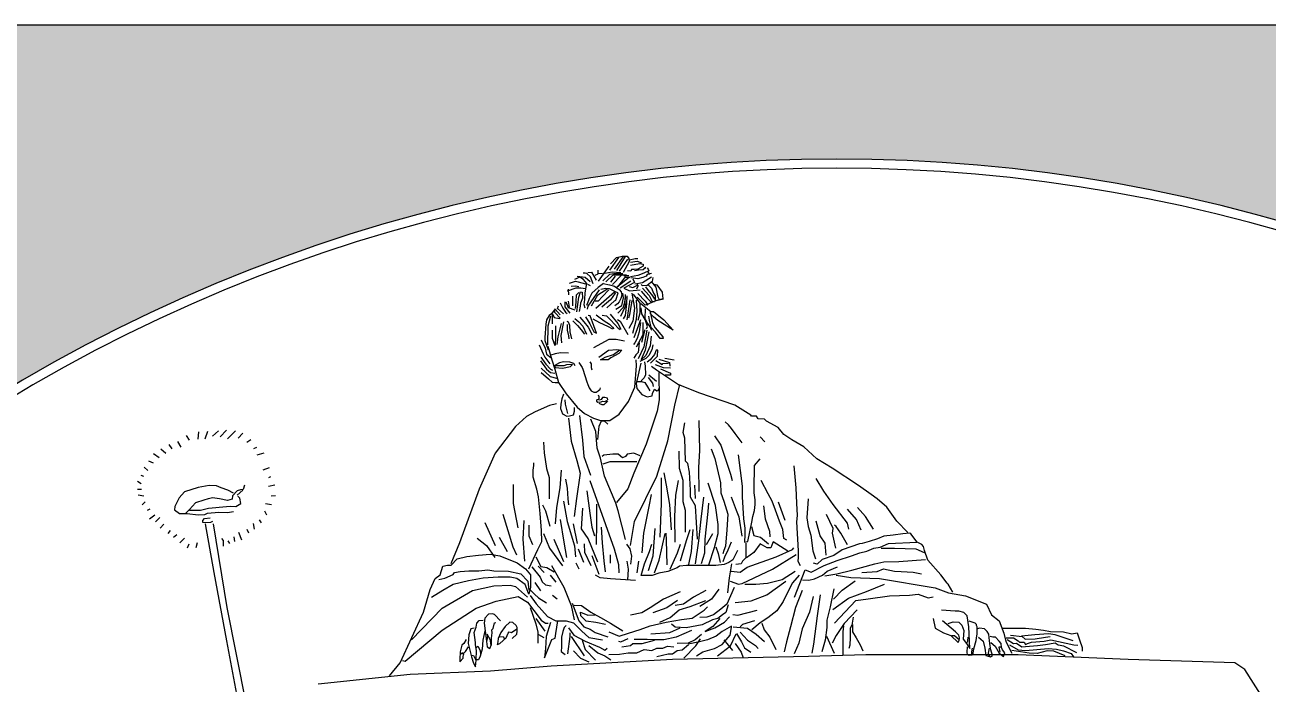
# Model space of a CAD drawing. Extents: x 421 to 2281, y 2772 to 3512.
# Drawn here: x 915 to 1587, y 3138 to 3494 of the extents above; entities that cross this region are included whole.
import ezdxf

# ---------------------------------------------------------------- set-up
doc = ezdxf.new("R2010")
doc.units = 0
doc.header["$LTSCALE"] = 10
doc.header["$MEASUREMENT"] = 0
for name, color, linetype in [('3', 3, 'CONTINUOUS'), ('4', 4, 'CONTINUOUS'), ('7', 7, 'CONTINUOUS'), ('BH', 3, 'CONTINUOUS')]:
    doc.layers.add(name, color=color, linetype=linetype)

msp = doc.modelspace()

# ---------------------------------------------------------------- hatches: boundary and pattern name
at = {"layer": 'BH'}
h = msp.add_hatch(dxfattribs=at)
h.set_pattern_fill('ESCHER', color=256, scale=50, style=0)
h.set_pattern_definition([(60, (-210, -315), (-60, -1e-08), [55, -5]), (180, (-210, -315), (30, -51.9615), [55, -5]), (300, (-210, -315), (60, -1e-08), [55, -5]), (60, (-205, -315), (-60, -1e-08), [10, -50]), (300, (-205, -315), (60, -1e-08), [10, -50]), (60, (-212.5, -310.67), (-60, -1e-08), [10, -50]), (180, (-212.5, -310.67), (30, -51.9615), [10, -50]), (300, (-212.5, -319.33), (60, -1e-08), [10, -50]), (180, (-212.5, -319.33), (30, -51.9615), [10, -50]), (60, (-230, -315), (-60, -1e-08), [10, -50]), (300, (-230, -315), (60, -1e-08), [10, -50]), (60, (-200, -332.32), (-60, -1e-08), [10, -50]), (180, (-200, -332.32), (30, -51.9615), [10, -50]), (300, (-200, -297.68), (60, -1e-08), [10, -50]), (180, (-200, -297.68), (30, -51.9615), [10, -50]), (0, (-200, -306.34), (-30, 51.9615), [35, -25]), (0, (-200, -323.66), (-30, 51.9615), [35, -25]), (120, (-207.5, -302.01), (-60, 1e-08), [35, -25]), (120, (-222.5, -310.67), (-60, 1e-08), [35, -25]), (240, (-222.5, -319.33), (30, -51.9615), [35, -25]), (240, (-207.5, -327.99), (30, -51.9615), [35, -25])])
edge = h.paths.add_edge_path(flags=16)
edge.add_arc((1353.99, 2552), 409.87, 48.69816, 131.30184, ccw=False)
edge.add_line((1624.51, 2859.91), (1923.9, 3209.17))
edge.add_arc((1353.99, 2552), 869.87, 49.06779, 130.93221)
edge.add_line((784.09, 3209.17), (1083.47, 2859.91))
h.paths.add_polyline_path([(2250.79, 3494.38), (2250.79, 2794.38), (450.79, 2794.38), (450.79, 3494.38)])

# ---------------------------------------------------------------- linework, layer by layer
at = {"layer": '3'}
for points in [[(1225.16, 3355.82), (1230.88, 3363.95)], [(1231.23, 3361.7), (1236.08, 3368.63)], [(1231.75, 3365.17), (1234.87, 3368.63), (1237.98, 3369.32), (1240.76, 3369.32), (1241.62, 3368.11), (1241.79, 3366.55), (1240.76, 3364.47), (1238.5, 3360.49)], [(1233.83, 3362.4), (1238.68, 3369.15)], [(1235.04, 3361.53), (1239.72, 3369.15)], [(1236.6, 3361.19), (1241.1, 3367.76)], [(1242.49, 3364.47), (1247.34, 3365.34), (1249.42, 3364.99), (1249.42, 3363.95), (1246.47, 3362.4), (1244.39, 3362.22), (1243.01, 3362.05), (1242.66, 3361.19), (1240.93, 3361.36)], [(1241.97, 3367.42), (1245.09, 3368.11), (1246.47, 3368.11)], [(1242.49, 3366.03), (1246.13, 3366.72), (1248.38, 3365.68)], [(1251.5, 3363.09), (1252.02, 3362.4), (1252.36, 3361.36), (1249.76, 3360.15), (1246.47, 3358.94), (1242.49, 3358.24)], [(1250.11, 3363.26), (1250.8, 3363.26), (1249.42, 3361.88), (1246.82, 3361.7), (1244.57, 3361.36)], [(1218.04, 3341.2), (1217.34, 3343.1), (1217.86, 3345.87), (1218.04, 3349.51), (1218.9, 3354.52), (1217, 3356.77), (1215.09, 3357.99), (1212.15, 3356.77)], [(1220.63, 3355.39), (1218.04, 3357.81), (1213.7, 3358.33)], [(1222.37, 3354.35), (1220.81, 3358.16), (1218.9, 3360.06), (1218.04, 3360.23), (1216.82, 3360.23)], [(1219.42, 3360.58), (1221.33, 3360.75), (1223.93, 3356.43)], [(1223.41, 3359.02), (1224.97, 3359.72), (1224.97, 3361.79)], [(1225.14, 3360.23), (1227.39, 3360.06)], [(1231.23, 3359.63), (1227.59, 3355.99)], [(1228.63, 3360.15), (1232.61, 3360.84), (1237.29, 3360.49)], [(1233.13, 3359.28), (1229.15, 3355.48)], [(1231.05, 3359.63), (1233.48, 3359.97), (1237.29, 3359.97), (1238.33, 3359.97)], [(1234.17, 3358.59), (1231.75, 3355.3)], [(1237.46, 3358.94), (1232.79, 3354.09)], [(1232.96, 3359.28), (1237.64, 3359.28), (1240.24, 3359.28)], [(1241.79, 3357.9), (1234.69, 3352.19)], [(1239.72, 3358.42), (1235.56, 3352.88)], [(1238.85, 3358.94), (1241.62, 3358.94)], [(1243.7, 3357.03), (1244.57, 3355.13), (1238.85, 3352.01), (1241.97, 3350.63), (1247.68, 3351.15)], [(1239.89, 3358.07), (1242.14, 3358.07)], [(1253.92, 3359.97), (1251.5, 3359.46), (1250.98, 3358.59), (1249.24, 3357.9), (1246.47, 3357.03), (1242.66, 3357.55)], [(1253.92, 3358.07), (1248.9, 3354.96), (1244.91, 3354.26)], [(1254.61, 3357.9), (1254.27, 3355.65), (1251.5, 3353.4), (1248.72, 3353.23), (1248.38, 3354.09)], [(1251.84, 3360.84), (1252.71, 3359.46)], [(1208.33, 3350.54), (1213.01, 3352.27), (1215.61, 3352.27), (1218.21, 3351.93)], [(1208.68, 3351.58), (1208.85, 3348.47)], [(1209.55, 3354.7), (1212.67, 3355.74), (1214.22, 3355.39), (1218.21, 3354.35)], [(1210.41, 3353.14), (1212.67, 3353.31), (1214.57, 3352.97)], [(1214.57, 3349.68), (1213.01, 3348.29), (1212.84, 3345.01), (1212.67, 3342.24), (1212.49, 3341.03)], [(1213.53, 3339.3), (1214.57, 3347.26), (1215.44, 3350.03), (1216.3, 3349.85), (1216.48, 3346.56), (1215.44, 3343.97), (1215.26, 3342.24), (1214.74, 3339.47)], [(1227.91, 3354.52), (1224.97, 3352.45), (1221.5, 3349.33), (1220.11, 3346.39), (1219.77, 3345.35), (1218.73, 3342.76)], [(1219.25, 3354.18), (1220.63, 3353.49)], [(1219.25, 3340.68), (1219.59, 3342.24), (1225.66, 3351.06)], [(1221.33, 3342.41), (1224.79, 3348.47), (1230.16, 3351.93)], [(1230.68, 3351.06), (1227.39, 3347.6), (1224.97, 3345.01), (1223.41, 3345.01)], [(1223.75, 3341.2), (1232.41, 3348.81), (1233.8, 3350.03), (1234.15, 3349.33), (1231.72, 3345.7), (1228.43, 3343.1), (1227.04, 3341.72)], [(1226.52, 3351.58), (1229.12, 3352.1), (1230.86, 3351.93), (1233.8, 3350.37)], [(1227.74, 3354.52), (1231.2, 3353.83), (1233.8, 3353.14), (1236.4, 3351.41), (1237.44, 3350.03), (1237.78, 3348.29), (1237.26, 3346.39), (1236.4, 3344.66), (1235.36, 3343.62), (1233.97, 3342.41)], [(1229.64, 3341.37), (1233.8, 3345.18), (1234.49, 3345.53), (1235.88, 3349.51), (1233.8, 3350.2)], [(1234.49, 3340.68), (1237.78, 3342.76), (1238.65, 3346.74), (1238.3, 3349.33)], [(1242.66, 3355.82), (1236.94, 3352.01)], [(1243.15, 3349.33), (1244.71, 3341.2), (1243.67, 3334.28), (1241.6, 3330.3)], [(1241.79, 3352.88), (1243.7, 3352.36), (1246.3, 3353.74), (1246.47, 3354.61)], [(1246.65, 3353.57), (1245.78, 3351.5)], [(1248.2, 3350.46), (1251.5, 3346.65), (1253.57, 3344.4)], [(1248.9, 3352.01), (1252.54, 3348.03), (1254.27, 3344.92), (1255.48, 3344.75)], [(1250.63, 3352.71), (1252.02, 3350.8), (1254.44, 3347.86), (1255.48, 3346.13)], [(1252.02, 3353.92), (1253.75, 3352.01), (1254.96, 3349.42), (1255.83, 3347.86), (1255.83, 3345.44), (1257.39, 3345.78)], [(1255.31, 3354.26), (1256.69, 3353.92), (1259.64, 3349.94), (1259.98, 3346.3), (1258.25, 3345.78), (1257.39, 3347.17), (1256.69, 3350.8), (1256.35, 3352.53), (1253.75, 3355.65)], [(1206.26, 3338.09), (1202.96, 3341.03), (1203.48, 3342.58)], [(1204.52, 3344.14), (1205.91, 3341.2), (1207.3, 3339.12), (1208.16, 3338.43)], [(1209.89, 3338.6), (1207.12, 3341.89), (1207.12, 3344.66)], [(1207.47, 3344.66), (1208.68, 3341.55), (1212.32, 3340.33)], [(1208.68, 3345.01), (1209.37, 3341.72)], [(1211.11, 3347.78), (1211.11, 3342.41)], [(1239.69, 3346.91), (1238.48, 3341.55), (1235.71, 3338.6)], [(1237.26, 3336.87), (1239.69, 3342.24), (1239.52, 3345.01), (1239.86, 3348.29), (1239.86, 3348.64)], [(1238.65, 3335.49), (1239.86, 3337.22), (1240.56, 3343.8), (1240.73, 3347.95)], [(1242.12, 3345.7), (1240.56, 3334.97)], [(1243.15, 3345.35), (1241.94, 3337.57), (1241.42, 3335.84)], [(1245.58, 3345.53), (1245.93, 3339.64), (1245.58, 3335.14), (1243.5, 3327.53)], [(1243.85, 3348.81), (1247.49, 3343.97), (1247.49, 3338.6), (1246.45, 3334.62)], [(1246.47, 3349.25), (1250.46, 3345.09), (1251.84, 3342.84), (1250.28, 3343.02), (1246.13, 3347.17)], [(1248.01, 3343.8), (1253.55, 3339.47), (1254.94, 3339.47), (1260.48, 3334.97), (1265.5, 3329.43), (1257.19, 3334.62), (1254.94, 3336.53), (1253.38, 3338.09), (1253.38, 3339.47)], [(1250.8, 3343.02), (1256.35, 3345.44), (1260.33, 3346.3)], [(1201.75, 3340.85), (1199.67, 3338.26), (1198.46, 3337.22), (1197.07, 3334.97), (1196.73, 3332.55), (1196.21, 3325.45), (1196.21, 3323.72), (1197.94, 3318.7)], [(1197.77, 3321.47), (1197.94, 3331.68), (1199.33, 3337.05)], [(1200.37, 3332.72), (1200.37, 3338.26), (1201.23, 3336.18), (1204, 3335.66), (1204.52, 3335.84), (1201.58, 3338.95), (1201.58, 3339.99), (1201.75, 3340.68), (1204.52, 3337.57)], [(1215.09, 3336.35), (1217.17, 3333.76), (1219.59, 3330.99), (1221.67, 3326.84)], [(1218.21, 3336.53), (1220.46, 3332.72), (1222.71, 3328.39), (1224.1, 3327.7), (1222.71, 3331.68), (1220.63, 3337.05), (1219.59, 3337.22)], [(1223.93, 3337.57), (1228.26, 3334.45), (1231.03, 3332.55), (1232.76, 3330.99), (1233.45, 3330.13)], [(1227.22, 3337.39), (1229.47, 3337.05), (1231.89, 3334.8), (1235.88, 3330.47), (1236.92, 3329.78)], [(1231.55, 3337.91), (1235.71, 3332.89), (1237.26, 3329.95)], [(1251.12, 3330.13), (1251.64, 3331.34), (1250.43, 3335.14), (1248.53, 3338.26), (1248.18, 3341.37)], [(1250.43, 3340.85), (1250.26, 3335.84), (1251.64, 3332.89), (1252.86, 3331.16), (1253.9, 3329.43)], [(1253.38, 3338.6), (1254.42, 3333.24), (1255.8, 3330.64), (1259.96, 3325.8), (1260.13, 3324.76), (1258.57, 3324.76), (1255.97, 3328.22), (1253.72, 3330.82), (1252.68, 3334.8), (1252.34, 3336.87)], [(1200.02, 3329.26), (1200.19, 3324.93), (1201.58, 3321.13)], [(1201.92, 3331.68), (1201.92, 3325.8), (1201.75, 3321.3)], [(1205.04, 3332.89), (1203.14, 3325.8), (1202.62, 3321.65)], [(1206.26, 3333.93), (1204.87, 3326.49), (1205.22, 3322.51)], [(1210.76, 3324.59), (1209.89, 3328.39), (1209.72, 3331.86), (1209.03, 3333.59), (1208.16, 3334.11)], [(1208.16, 3332.37), (1208.16, 3329.43), (1208.85, 3326.32), (1209.2, 3324.59)], [(1211.28, 3334.45), (1213.88, 3331.86), (1215.78, 3329.61), (1217.52, 3327.18)], [(1212.32, 3335.66), (1214.57, 3333.93), (1216.65, 3331.51), (1218.73, 3327.18)], [(1222.19, 3335.49), (1225.66, 3333.41), (1229.99, 3331.51), (1232.76, 3330.13)], [(1235.36, 3335.14), (1236.92, 3334.28), (1241.08, 3327.01)], [(1247.83, 3333.41), (1247.14, 3328.39), (1246.1, 3324.76), (1244.89, 3322.51), (1244.19, 3321.65)], [(1247.83, 3334.97), (1244.37, 3325.11)], [(1249.22, 3333.41), (1249.22, 3326.84), (1245.58, 3320.09)], [(1251.3, 3329.43), (1249.74, 3320.26), (1246.62, 3313.86)], [(1250.26, 3329.61), (1248.35, 3322.68)], [(1194.13, 3324.07), (1196.38, 3319.57), (1197.07, 3316.45), (1199.33, 3314.55)], [(1222.67, 3320), (1230.93, 3324.42), (1234.76, 3324.42), (1239.18, 3323.53)], [(1247.14, 3322.51), (1246.62, 3317.32), (1245.41, 3315.94), (1244.37, 3314.2)], [(1252.34, 3328.39), (1250.43, 3318.53), (1248.18, 3313.51)], [(1253.72, 3326.15), (1253.2, 3320.95), (1250.78, 3315.59), (1248.18, 3313.34)], [(1193.09, 3321.47), (1195.17, 3316.63), (1196.21, 3314.72), (1198.81, 3311.09)], [(1197.77, 3320.68), (1199.85, 3313.24), (1201.58, 3308.22), (1203.48, 3301.13), (1207.64, 3294.9), (1213.7, 3287.63), (1217.52, 3284.34), (1222.54, 3281.75), (1226.18, 3280.54), (1231.37, 3280.54), (1236.4, 3284), (1241.42, 3290.75), (1244.89, 3298.53), (1245.75, 3310.13), (1245.58, 3313.24)], [(1208.93, 3316.84), (1204.68, 3317.05), (1201.73, 3316.46), (1199.37, 3315.87)], [(1225.32, 3314.7), (1230.63, 3318.52), (1235.05, 3318.82), (1237.71, 3318.52), (1236.23, 3316.76), (1231.81, 3314.4), (1230.34, 3313.22), (1227.39, 3313.22), (1226.21, 3313.22), (1228.86, 3314.7), (1233.28, 3316.17), (1235.94, 3318.23), (1236.82, 3318.52)], [(1254.59, 3321.47), (1254.07, 3318.7), (1252.34, 3315.59), (1250.78, 3314.03), (1247.49, 3312.47)], [(1253.38, 3311.44), (1257.01, 3315.24), (1257.19, 3318.53), (1256.32, 3318.53), (1255.45, 3316.11), (1253.2, 3313.34), (1251.47, 3312.13)], [(1193.78, 3312.82), (1197.07, 3308.32), (1199.15, 3306.42), (1201.58, 3306.07)], [(1193.96, 3314.72), (1196.73, 3310.92), (1199.15, 3308.32), (1200.37, 3307.8)], [(1212.58, 3310.12), (1211.81, 3311.33), (1209.67, 3312.08), (1206.15, 3312.26), (1204.16, 3311.66), (1201.14, 3309.98), (1201.73, 3309.1), (1205.64, 3308.8), (1209.99, 3309.69), (1210.58, 3310.28), (1211.16, 3310.87), (1207.92, 3310.57), (1206.45, 3309.98), (1203.79, 3309.98), (1201.73, 3309.98)], [(1214.53, 3311.79), (1216.28, 3309.24), (1216.76, 3308.21), (1218.83, 3301.45), (1219.47, 3300.02), (1220.18, 3298.11), (1221.14, 3296.6), (1222.57, 3295.89), (1223.92, 3295.89), (1225.04, 3296.52), (1226.15, 3297.48), (1226.31, 3298.11)], [(1220.42, 3312.26), (1221.14, 3311.07), (1221.22, 3309.24), (1221.54, 3307.97)], [(1255.8, 3310.74), (1260.13, 3309.19), (1264.12, 3309.01)], [(1256.15, 3312.99), (1259.61, 3310.74), (1259.96, 3311.26), (1263.08, 3311.44)], [(1257.88, 3313.69), (1263.6, 3311.78), (1263.77, 3309.88)], [(1266.02, 3313.17), (1261, 3314.03)], [(1194.13, 3308.84), (1198.98, 3304.34), (1202.44, 3303.48), (1202.79, 3303.48)], [(1194.13, 3306.42), (1198.11, 3302.96), (1200.19, 3301.23), (1201.75, 3301.05), (1203.31, 3301.05)], [(1251.99, 3303.72), (1254.42, 3300.61), (1254.76, 3298.88)], [(1252.34, 3305.11), (1255.45, 3302.69), (1256.49, 3301.82)], [(1258.75, 3308.49), (1264.12, 3306.07), (1264.12, 3305.03), (1261.17, 3305.03)], [(1246.1, 3301.65), (1248.35, 3301.65), (1250.26, 3300.96), (1251.64, 3298.71), (1252.86, 3296.63)], [(1206.95, 3291.61), (1207.12, 3289.36), (1207.81, 3286.42), (1208.33, 3284.34)], [(1230.18, 3291.64), (1230.02, 3292.51), (1228.52, 3292.99), (1227.34, 3292.93), (1226.53, 3291.93), (1225.63, 3291.55), (1224.94, 3291.78), (1224.25, 3291.66), (1224.13, 3291.2), (1224.13, 3290.97), (1224.82, 3290.39), (1226.67, 3290.51), (1227.37, 3290.96), (1228.63, 3290.86), (1230.06, 3291.41)], [(1224.94, 3294.31), (1225.4, 3293.51), (1225.4, 3292.24)], [(1230.11, 3291.22), (1229.14, 3290.01), (1228.02, 3289.03), (1227.13, 3289.02), (1225.87, 3289.51), (1225.47, 3289.67)], [(1024.02, 3275.37), (1020.54, 3271.72)], [(1208.95, 3281.78), (1210.45, 3269.32), (1213.44, 3258.85), (1215.19, 3252.12), (1213.19, 3238.42), (1211.94, 3228.7)], [(1224.74, 3270.29), (1225.49, 3277.52), (1226.74, 3280.26), (1228.23, 3280.26), (1230.23, 3278.51)], [(1278.69, 3216.4), (1277.7, 3234.34), (1274.95, 3239.08), (1274.95, 3242.82), (1274.45, 3252.53), (1273.46, 3257.27), (1272.21, 3258.52), (1271.96, 3270.98), (1270.96, 3273.97), (1271.96, 3279.2)], [(1279.69, 3242.07), (1279.44, 3255.03), (1279.94, 3264.25), (1279.69, 3280.44)], [(1302.89, 3268.48), (1299.15, 3273.47), (1297.16, 3276.21), (1295.41, 3278.2), (1293.66, 3279.7)], [(997.38, 3269.11), (999.3, 3266.15)], [(1002.08, 3272.41), (1003.65, 3269.81)], [(1008.7, 3274.33), (1008.35, 3270.5)], [(1013.57, 3274.5), (1012.18, 3270.5)], [(1019.67, 3274.85), (1016.36, 3272.07)], [(1028.72, 3274.85), (1024.54, 3270.68)], [(1032.72, 3273.63), (1030.29, 3271.02)], [(1037.08, 3269.98), (1034.99, 3268.59)], [(1287.92, 3272.22), (1291.42, 3267.24), (1294.66, 3257.52), (1296.66, 3251.54), (1297.4, 3248.05)], [(1315.12, 3268.98), (1312.62, 3271.72)], [(984.5, 3262.68), (987.46, 3260.42)], [(988.33, 3265.11), (991.11, 3262.85)], [(992.68, 3267.55), (994.42, 3265.28)], [(1040.21, 3265.98), (1038.47, 3265.11)], [(1044.04, 3262.85), (1040.38, 3261.81)], [(1272.21, 3220.14), (1272.21, 3231.85), (1270.96, 3236.59), (1270.96, 3248.05), (1268.96, 3254.53), (1268.72, 3264)], [(1286.18, 3265.24), (1288.17, 3260.01), (1291.17, 3246.8), (1291.42, 3241.32), (1292.91, 3236.83), (1295.16, 3229.86), (1294.66, 3221.38), (1293.91, 3212.66), (1292.91, 3210.17), (1292.42, 3208.43)], [(979.45, 3255.2), (981.36, 3253.46)], [(981.71, 3258.68), (984.32, 3257.63)], [(977.53, 3251.02), (979.1, 3250.5)], [(1047, 3254.85), (1043.52, 3253.63)], [(1047.7, 3249.98), (1046.65, 3249.46)], [(1204.96, 3253.62), (1204.21, 3244.15), (1202.46, 3233.43), (1201.71, 3224.71)], [(1209.2, 3234.93), (1208.7, 3238.17), (1208.45, 3243.9), (1207.45, 3248.88)], [(1258.49, 3217.4), (1259.24, 3235.59), (1259.24, 3249.54)], [(1264.72, 3221.38), (1263.73, 3235.09), (1261.98, 3245.56), (1260.73, 3252.29)], [(1360.54, 3221.68), (1359.8, 3224.92), (1352.06, 3235.14), (1347.07, 3242.36), (1342.83, 3249.09)], [(975.79, 3247.72), (977.71, 3246.5)], [(975.79, 3243.37), (977.88, 3243.37)], [(1046.65, 3244.94), (1050.13, 3245.81)], [(1178.99, 3245.84), (1178.99, 3235.62), (1181.49, 3222.42)], [(1218.77, 3242.55), (1220.51, 3230.34), (1221.51, 3222.86), (1223.01, 3218.13)], [(1266.72, 3214.66), (1266.47, 3228.61), (1266.97, 3240.07), (1268.47, 3248.05)], [(1277.7, 3238.33), (1277.2, 3245.56)], [(1284.93, 3202.45), (1287.92, 3211.91), (1289.92, 3219.39), (1289.92, 3224.37), (1288.42, 3234.59), (1284.43, 3246.55)], [(1327.09, 3215.9), (1325.35, 3216.65), (1324.85, 3221.63), (1323.1, 3226.12), (1320.86, 3232.1), (1319.11, 3236.83), (1316.86, 3240.82), (1313.12, 3248.05)], [(976.14, 3240.24), (979.28, 3239.72)], [(978.23, 3234.85), (979.97, 3236.59)], [(1045.08, 3235.55), (1048.22, 3235.02)], [(1048.04, 3239.72), (1050.48, 3239.89)], [(1206.18, 3236.87), (1208.18, 3225.9), (1212.17, 3212.7), (1212.67, 3206.72)], [(1224, 3213.39), (1224.25, 3225.35), (1224.25, 3235.32)], [(1248.76, 3208.92), (1249.76, 3219.64), (1252.5, 3234.09), (1253.75, 3240.57)], [(1277.7, 3202.94), (1279.44, 3215.4), (1280.69, 3227.12), (1282.19, 3239.08)], [(1280.94, 3203.19), (1282.69, 3208.92), (1282.94, 3216.4), (1284.43, 3231.35), (1284.93, 3235.84)], [(1296.91, 3239.33), (1299.65, 3232.1), (1301.15, 3228.36), (1302.64, 3217.9)], [(1326.09, 3226.37), (1322.6, 3236.34)], [(1338.59, 3238.13), (1337.84, 3227.91), (1338.59, 3223.18), (1340.09, 3218.44), (1341.08, 3209.97), (1342.58, 3205.73)], [(981.19, 3232.07), (982.58, 3232.76)], [(982.24, 3227.37), (985.2, 3229.46)], [(1044.56, 3231.72), (1045.61, 3229.46)], [(1173.5, 3229.89), (1178.74, 3212.2), (1180.74, 3207.96)], [(1198.97, 3223.21), (1196.73, 3231.44), (1194.98, 3234.68)], [(1224.75, 3203.92), (1219.51, 3216.63), (1216.02, 3221.87), (1216.77, 3233.08)], [(1314.37, 3234.34), (1315.37, 3227.37), (1317.61, 3220.64), (1317.86, 3217.65)], [(1353.56, 3211.46), (1351.81, 3219.69), (1352.06, 3222.18), (1348.57, 3229.65)], [(1367.28, 3221.18), (1364.78, 3226.91), (1359.8, 3232.65)], [(1374.02, 3221.68), (1369.52, 3228.66), (1365.28, 3233.39)], [(985.54, 3225.81), (987.81, 3228.07)], [(987.98, 3222.33), (990.07, 3224.42)], [(1034.99, 3221.81), (1035.86, 3219.72)], [(1038.29, 3224.76), (1038.82, 3221.81)], [(1041.6, 3226.85), (1042.65, 3225.11)], [(1163.77, 3225.41), (1169.26, 3212.95)], [(1185.23, 3204.47), (1184.48, 3216.43), (1184.98, 3226.4)], [(1187.47, 3223.91), (1187.47, 3218.18), (1189.47, 3213.44)], [(1204.44, 3226.9), (1206.43, 3214.69), (1207.93, 3206.47)], [(1211.42, 3224.66), (1213.67, 3213.94)], [(1228.99, 3198.69), (1228.25, 3204.67), (1227.25, 3214.39), (1226.75, 3222.86)], [(1252.25, 3199.45), (1254.74, 3207.43), (1255.74, 3222.13)], [(1269.46, 3204.69), (1272.71, 3215.65), (1274.7, 3221.63)], [(1273.95, 3202.69), (1275.45, 3209.67), (1276.45, 3221.63)], [(1348.32, 3207.73), (1347.82, 3214.2), (1345.08, 3218.19), (1342.83, 3226.17)], [(1359.8, 3213.21), (1356.3, 3219.69), (1353.81, 3223.18), (1352.81, 3223.92)], [(992.33, 3219.37), (993.73, 3221.11)], [(995.29, 3217.46), (997.03, 3218.85)], [(998.6, 3214.33), (1001.21, 3216.94)], [(1021.23, 3216.76), (1022.1, 3215.72), (1022.1, 3212.59)], [(1024.72, 3215.37), (1025.59, 3213.98)], [(1027.85, 3217.63), (1028.2, 3215.03)], [(1030.46, 3220.07), (1032.03, 3216.07)], [(1159.53, 3216.93), (1164.52, 3212.95), (1169.01, 3206.47)], [(1171.51, 3217.43), (1175.75, 3209.71)], [(1195.46, 3219.43), (1198.7, 3211.45), (1205.69, 3201.98)], [(1200.95, 3216.43), (1206.18, 3204.22)], [(1255.49, 3198.21), (1257.99, 3204.94), (1261.23, 3219.39)], [(1262.23, 3202.45), (1261.98, 3215.9), (1261.73, 3219.64)], [(1283.68, 3213.41), (1286.93, 3219.39)], [(1327.59, 3209.92), (1319.61, 3214.91), (1318.86, 3213.16), (1318.36, 3211.67), (1316.36, 3211.67), (1312.62, 3213.91), (1309.13, 3209.17), (1305.14, 3206.18)], [(1002.78, 3211.72), (1003.82, 3213.81)], [(1007.48, 3211.9), (1008.18, 3214.5)], [(1217.27, 3203.67), (1214.28, 3210.9)], [(1221.26, 3201.93), (1217.77, 3209.16), (1217.52, 3213.89)], [(1263.98, 3200.2), (1267.97, 3208.92), (1269.46, 3213.66)], [(1288.67, 3212.16), (1289.92, 3208.68), (1290.92, 3203.69)], [(1296.91, 3214.66), (1295.16, 3210.42), (1293.41, 3206.68), (1292.42, 3204.19)], [(1296.86, 3199.05), (1301.85, 3198.55), (1305.59, 3201.29), (1321.3, 3206.77), (1330.04, 3210.76), (1330.78, 3211.76)], [(1304.89, 3214.16), (1304.89, 3211.91), (1304.89, 3206.18), (1303.14, 3204.44), (1302.39, 3202.94), (1299.4, 3202.69)], [(1378.1, 3211.56), (1385.34, 3211.56), (1396.81, 3211.06), (1401.3, 3209.07)], [(1189.04, 3201.35), (1193.53, 3195.87), (1194.77, 3193.37), (1196.52, 3191.63), (1199.51, 3191.13)], [(1191.28, 3206.83), (1194.03, 3201.6), (1197.27, 3201.1), (1201.26, 3198.61)], [(1192.53, 3201.85), (1195.77, 3198.36)], [(1212.96, 3203.61), (1214.46, 3200.37)], [(1225.5, 3197.19), (1221.76, 3207.41)], [(1231.74, 3203.42), (1231.74, 3207.91)], [(1246.01, 3198.21), (1247.01, 3204.44)], [(1296.36, 3193.57), (1300.85, 3192.07), (1302.84, 3192.32), (1319.31, 3200.05), (1332.03, 3208.02)], [(1199.02, 3196.86), (1202.01, 3193.12)], [(1304.34, 3192.07), (1310.33, 3192.07), (1316.56, 3192.57), (1324.55, 3194.56), (1331.53, 3199.05)], [(1367.63, 3198.35), (1375.86, 3198.85), (1379.35, 3200.35), (1385.34, 3199.1), (1388.83, 3198.85), (1395.32, 3198.6), (1399.81, 3197.6)], [(1187.54, 3189.64), (1190.53, 3186.65), (1192.78, 3184.65), (1197.02, 3181.91)], [(1190.78, 3192.88), (1193.78, 3188.39)], [(1283.31, 3188.66), (1276.58, 3184.92), (1271.09, 3181.18), (1266.6, 3180.44)], [(1298.53, 3190.16), (1294.54, 3181.18), (1291.29, 3178.44), (1287.3, 3175.45), (1283.81, 3174.21), (1280.07, 3173.96)], [(1290.3, 3189.41), (1286.31, 3183.93), (1280.07, 3179.94)], [(1299.1, 3182.1), (1307.83, 3183.1), (1316.31, 3186.34), (1326.54, 3193.57)], [(1335.27, 3188.58), (1331.78, 3179.36), (1329.04, 3168.9), (1326.79, 3160.92), (1325.55, 3155.44)], [(1352.49, 3189.58), (1350.49, 3179.86), (1348.75, 3172.63), (1348.75, 3168.65), (1347.75, 3161.67), (1346, 3155.44)], [(1351.91, 3178.42), (1360.39, 3184.4), (1370.12, 3188.13), (1379.85, 3192.12)], [(1352.24, 3183.85), (1356.98, 3188.83), (1363.96, 3193.82)], [(1188.19, 3185.84), (1191.44, 3181.36), (1197.67, 3174.63), (1202.16, 3172.14), (1207.65, 3172.14), (1211.64, 3171.14), (1216.14, 3166.65), (1219.88, 3163.16), (1227.36, 3161.92)], [(1200.26, 3186.15), (1202.76, 3184.15)], [(1267.84, 3183.18), (1262.11, 3179.19), (1254.62, 3176.45)], [(1258.36, 3171.47), (1263.85, 3173.96), (1268.84, 3178.19), (1274.83, 3179.94), (1283.31, 3183.18)], [(1341.26, 3185.34), (1339.27, 3176.87), (1335.27, 3167.9), (1333.53, 3160.17), (1331.03, 3154.44)], [(1345, 3186.34), (1343.51, 3174.88), (1341.51, 3159.68), (1340.51, 3154.69)], [(1172.21, 3172.18), (1168.99, 3175.59), (1167.85, 3175.97), (1165.58, 3175.78), (1163.68, 3173.7), (1163.3, 3170.86), (1163.87, 3166.88), (1165.01, 3158.17), (1166.33, 3157.22), (1167.28, 3159.5), (1167.28, 3162.9), (1167.66, 3165.74), (1167.47, 3167.26), (1168.23, 3168.02), (1168.99, 3171.05), (1169.56, 3171.24)], [(1228.93, 3170.22), (1223.69, 3171.22), (1218.45, 3171.96), (1215.7, 3174.95), (1215.45, 3176.95), (1219.45, 3175.2), (1223.44, 3175.45)], [(1295.29, 3180.93), (1294.04, 3176.7), (1292.29, 3175.45), (1289.8, 3173.46), (1286.8, 3172.71), (1281.32, 3169.97), (1272.58, 3168.47), (1266.6, 3168.72), (1264.6, 3170.47)], [(1290.8, 3173.46), (1287.05, 3169.22), (1282.81, 3166.48), (1288.05, 3168.47), (1293.29, 3171.47), (1296.03, 3174.46)], [(1297.78, 3175.7), (1300.53, 3175.2), (1311, 3177.94)], [(1365.13, 3178.17), (1358.15, 3170.69), (1353.65, 3164.21), (1351.66, 3160.22)], [(1414.28, 3170.69), (1417.02, 3171.69), (1420.01, 3171.44), (1421.76, 3169.94), (1422.76, 3166.95), (1422.51, 3162.22), (1424.26, 3159.97), (1426, 3157.23), (1425.5, 3168.94), (1424.51, 3174.93), (1422.76, 3176.67), (1420.01, 3177.42), (1418.02, 3177.42), (1410.78, 3177.92)], [(1157.99, 3168.21), (1156.1, 3167.83), (1154.96, 3164.61), (1154.58, 3159.87), (1156.48, 3152.68), (1157.61, 3149.27), (1158.56, 3147.37), (1158.94, 3150.97)], [(1163.68, 3166.88), (1162.54, 3161.77), (1162.16, 3156.84), (1161.22, 3153.06), (1160.27, 3151.16), (1158.94, 3151.16), (1159.13, 3156.09), (1158.56, 3159.31), (1158.56, 3160.44), (1157.99, 3165.93), (1158.94, 3168.78), (1159.32, 3170.86), (1160.65, 3172.37), (1162.73, 3172.56)], [(1178.47, 3162.71), (1180.93, 3164.99), (1181.12, 3166.69), (1181.12, 3168.59), (1180.55, 3169.72), (1178.85, 3171.24), (1177.14, 3171.43), (1174.68, 3169.15), (1172.4, 3165.93), (1170.88, 3162.71), (1170.69, 3160.82), (1170.32, 3159.5), (1171.83, 3159.87), (1173.54, 3161.58), (1175.25, 3163.09), (1176.38, 3165.56), (1176.76, 3166.31), (1178.09, 3165.93), (1180.93, 3167.83)], [(1191.19, 3173.38), (1196.18, 3166.65)], [(1199.17, 3171.39), (1196.93, 3163.66), (1196.43, 3157.18), (1195.93, 3152.2), (1199.92, 3162.17), (1201.67, 3162.92), (1202.16, 3165.41), (1203.16, 3172.14)], [(1207.65, 3169.64), (1206.66, 3168.65), (1205.91, 3166.4), (1205.16, 3163.41), (1205.16, 3158.18), (1204.91, 3155.69), (1207.15, 3153.94)], [(1208.9, 3168.4), (1211.89, 3164.41), (1217.88, 3161.17), (1225.62, 3157.93), (1228.61, 3156.44), (1229.86, 3157.43)], [(1253.45, 3165.16), (1263.68, 3165.91), (1269.41, 3168.4)], [(1278.14, 3153.2), (1281.64, 3155.44), (1287.87, 3157.18), (1292.12, 3159.43), (1296.36, 3164.41), (1297.11, 3168.65), (1297.11, 3169.39), (1292.12, 3166.4), (1288.87, 3163.91), (1284.13, 3161.92), (1279.89, 3160.92), (1273.65, 3159.68), (1273.65, 3159.68), (1273.65, 3159.68)], [(1298.03, 3168.97), (1305.76, 3168.23), (1310.5, 3164.99), (1314.99, 3161)], [(1309.51, 3172.21), (1303.02, 3170.22), (1301.77, 3168.97)], [(1313.57, 3170.89), (1314.82, 3167.4), (1317.81, 3163.41), (1321.05, 3156.68)], [(1357.65, 3169.44), (1357.4, 3166.2), (1357.4, 3156.98), (1357.4, 3153.74)], [(1362.89, 3174.18), (1362.14, 3169.94), (1361.39, 3168.2), (1361.39, 3163.21), (1361.14, 3158.98), (1360.64, 3157.23)], [(1362.64, 3170.19), (1362.64, 3166.2), (1364.63, 3162.97), (1366.63, 3159.23), (1368.12, 3155.99)], [(1406.29, 3173.43), (1407.29, 3168.2), (1411.78, 3165.71), (1415.77, 3164.21), (1419.77, 3160.47), (1420.26, 3161.72), (1420.51, 3162.97), (1420.02, 3164.46), (1418.27, 3166.2), (1411.28, 3172.19)], [(1425.5, 3172.18), (1428.75, 3171.19), (1429.49, 3170.44), (1429.49, 3169.94), (1429.74, 3169.19), (1429.74, 3167.45), (1429.74, 3164.96), (1429.49, 3162.96), (1429.25, 3161.47), (1428, 3156.98), (1427.5, 3153.74), (1425.75, 3153.49), (1424.75, 3153.74), (1424.51, 3155.24), (1424.75, 3158.23)], [(1430.74, 3163.46), (1433.24, 3161.22), (1434.23, 3157.48), (1434.73, 3153.49), (1437.23, 3152.75), (1438.23, 3153.49), (1437.48, 3156.48), (1436.98, 3158.73), (1436.73, 3161.47), (1436.23, 3164.96), (1435.48, 3166.45), (1433.99, 3167.95), (1431.24, 3168.2), (1430.24, 3167.95)], [(1153.63, 3162.15), (1152.3, 3159.87), (1151.17, 3159.12), (1150.41, 3155.52), (1150.22, 3151.54), (1150.22, 3150.03), (1151.92, 3152.11), (1152.11, 3154.57), (1153.25, 3155.71), (1154.77, 3158.17)], [(1164.82, 3165.18), (1166.52, 3161.96), (1166.71, 3159.5)], [(1165.2, 3164.04), (1164.82, 3161.58)], [(1171.64, 3163.47), (1173.54, 3163.66), (1174.3, 3162.53)], [(1192.68, 3164.91), (1195.68, 3163.16)], [(1208.65, 3154.44), (1209.9, 3163.66), (1209.9, 3165.66)], [(1210.4, 3163.66), (1217.38, 3153.2)], [(1216.38, 3161.67), (1217.88, 3156.69), (1223.62, 3150.95)], [(1235.98, 3161.17), (1237.23, 3160.92), (1241.22, 3162.67)], [(1237.73, 3158.18), (1242.47, 3158.93), (1243.72, 3159.92), (1248.71, 3159.92), (1255.44, 3161.67)], [(1275.4, 3166.9), (1267.17, 3163.41), (1260.43, 3161.92), (1254.69, 3161.92), (1251.45, 3162.17), (1244.47, 3162.17)], [(1280.89, 3164.91), (1277.4, 3161.92), (1273.65, 3160.17), (1267.67, 3159.92)], [(1271.41, 3151.95), (1277.9, 3158.68), (1280.39, 3162.42)], [(1289.62, 3153.2), (1296.61, 3158.68), (1299.6, 3165.16)], [(1297.85, 3156.19), (1293.11, 3161.92)], [(1299.85, 3165.41), (1302.59, 3160.92), (1304.09, 3157.68), (1307.58, 3155.19)], [(1301.85, 3166.15), (1305.84, 3161.67), (1310.08, 3158.93), (1311.57, 3157.18)], [(1348.5, 3163.91), (1352.74, 3154.69)], [(1416.27, 3164.21), (1417.77, 3164.21), (1420.51, 3161.97)], [(1425, 3163.46), (1424.75, 3161.47), (1424.51, 3160.47)], [(1437.48, 3160.47), (1439.72, 3158.48), (1441.97, 3154.74), (1444.21, 3153), (1444.96, 3154.99), (1443.71, 3156.48), (1443.22, 3157.73), (1442.97, 3159.97), (1441.97, 3161.22), (1439.97, 3163.46), (1438.48, 3163.46), (1436.98, 3163.71)], [(1445.71, 3162.96), (1449.7, 3162.96), (1452.2, 3161.47), (1452.95, 3160.72), (1455.44, 3160.72), (1456.19, 3159.48), (1457.19, 3159.97), (1459.43, 3160.72), (1466.17, 3161.22), (1469.91, 3161.97), (1482.38, 3159.23), (1484.38, 3158.98)], [(1483.88, 3154.99), (1476.9, 3158.48), (1473.9, 3158.98), (1472.16, 3160.22), (1466.92, 3159.23), (1462.68, 3158.73), (1456.19, 3158.23), (1454.19, 3157.98), (1451.2, 3159.97), (1449.7, 3159.72), (1446.21, 3161.97)], [(1447.96, 3164.46), (1454.44, 3163.71), (1455.94, 3162.22), (1461.43, 3162.47), (1466.92, 3163.46), (1469.41, 3163.71)], [(1481.88, 3161.47), (1472.16, 3164.71), (1468.66, 3165.21), (1461.18, 3164.71), (1453.94, 3163.96)], [(1150.6, 3154.19), (1151.55, 3155.14), (1152.11, 3153.81)], [(1158.94, 3157.79), (1159.89, 3158.55), (1161.22, 3156.09), (1161.4, 3154.19)], [(1211.64, 3155.94), (1215.39, 3151.95), (1219.88, 3149.96)], [(1219.88, 3158.93), (1224.87, 3154.94), (1228.61, 3153.2), (1231.85, 3151.2)], [(1230.74, 3153.94), (1236.48, 3154.19), (1241.22, 3154.94), (1245.96, 3154.94), (1249.95, 3156.68), (1253.95, 3156.19), (1256.69, 3157.43), (1259.93, 3157.43), (1262.43, 3158.43), (1265.92, 3158.18)], [(1273.9, 3159.18), (1270.41, 3156.44), (1267.67, 3155.94), (1265.17, 3154.19), (1262.93, 3154.19), (1256.69, 3152.7)], [(1299.1, 3159.92), (1302.34, 3155.19), (1303.34, 3152.2)], [(1427.25, 3157.48), (1427, 3155.49), (1427, 3153.49)], [(1436.48, 3157.48), (1435.98, 3154.74), (1436.73, 3153)], [(1442.72, 3157.98), (1441.72, 3157.98), (1442.22, 3155.24)], [(1447.46, 3159.23), (1452.2, 3156.48), (1456.19, 3156.24), (1468.41, 3157.23), (1472.9, 3156.98), (1476.65, 3155.99), (1480.89, 3154.49), (1482.13, 3152.75)], [(1477.64, 3153.25), (1471.41, 3155.74), (1467.91, 3155.99), (1462.43, 3154.49), (1458.18, 3154.74), (1448.7, 3156.24)], [(1156.48, 3153.62), (1157.61, 3153.43), (1158.56, 3151.35)]]:
    msp.add_lwpolyline(points, dxfattribs=at)
at = {"layer": '4'}
msp.add_lwpolyline([(2250.79, 3494.38), (2250.79, 2794.38), (450.79, 2794.38), (450.79, 3494.38)], close=True, dxfattribs=at)
msp.add_lwpolyline([(1585.38, 3129.08), (1574.73, 3145.92), (1569.41, 3149.46), (1511.75, 3151.24), (1452.2, 3153.74), (1398.2, 3153.89), (1369.82, 3153.89), (1338.77, 3153.01), (1265.14, 3151.24), (1199.5, 3147.69), (1166.68, 3145.03), (1123.21, 3143.26), (1073.53, 3137.94)], dxfattribs=at)
at = {"layer": '7'}
for points in [[(1083.47, 2859.91, -0.37689), (1624.51, 2859.91), (1923.9, 3209.17, 0.373211), (784.09, 3209.17)], [(1083.99, 2866.98, -0.36994), (1623.99, 2866.98), (1916.86, 3208.64, 0.36994), (791.13, 3208.64)]]:
    msp.add_lwpolyline(points, format="xyb", close=True, dxfattribs=at)
for points in [[(1248.01, 3311.51), (1245.58, 3300.44), (1245.93, 3297.84), (1248.53, 3294.55), (1251.47, 3293.34), (1254.24, 3293.86), (1254.42, 3295.07), (1255.45, 3297.49), (1256.67, 3296.63), (1257.36, 3296.8), (1258.05, 3297.67)], [(1250.08, 3312.2), (1250.43, 3309.95), (1250.6, 3305.28), (1249.91, 3303.55), (1248.18, 3301.99)], [(1253.9, 3309.88), (1256.49, 3307.98), (1268.4, 3299.94)], [(1257.88, 3306.49), (1257.92, 3291.72), (1256.92, 3285.49), (1250.94, 3267.8), (1244.2, 3252.1), (1240.96, 3243.63), (1234.97, 3236.15)], [(1242.47, 3212.89), (1244.71, 3225.85), (1256.67, 3250.35), (1262.66, 3269.54), (1266.4, 3288.73), (1269.15, 3299.94)], [(1392.57, 3220.03), (1386.59, 3226.01), (1381.1, 3233.74), (1375.86, 3238.22), (1372.61, 3240.46), (1365.77, 3245.3), (1351.55, 3254.77), (1343.32, 3259.76), (1336.33, 3266.24), (1329.84, 3269.97), (1325.35, 3272.96), (1322.36, 3276.7), (1316.12, 3280.19), (1314.88, 3281.19), (1311.63, 3281.44), (1310.63, 3282.93), (1307.89, 3282.93), (1307.64, 3283.43), (1298.87, 3288.81), (1279.41, 3295.54), (1268.19, 3300.03)], [(1202.44, 3289.45), (1198.7, 3288.7), (1190.97, 3285.21), (1186.23, 3282.72), (1180.24, 3277.24), (1169.26, 3262.79), (1160.53, 3243.35), (1150.05, 3214.44), (1145.31, 3202.98)], [(1206.26, 3294.73), (1205.39, 3292.3), (1204.87, 3289.36), (1204.7, 3286.94), (1205.74, 3284.17), (1207.99, 3282.79), (1209.55, 3282.96), (1211.63, 3283.65), (1212.15, 3285.55), (1212.15, 3287.46)], [(1214.94, 3283.27), (1216.43, 3269.82), (1217.18, 3261.09), (1220.92, 3250.88)], [(1239.71, 3216.21), (1235.72, 3231.66), (1234.47, 3235.9), (1228.48, 3250.35), (1226.24, 3260.07), (1224.49, 3265.55), (1223.74, 3274.53), (1221, 3281.25)], [(1195.48, 3268.82), (1195.73, 3263.09), (1196.97, 3254.61), (1198.47, 3249.63), (1198.47, 3238.17)], [(1247.69, 3261.32), (1244.2, 3262.81), (1240.71, 3262.32), (1239.71, 3261.07), (1238.21, 3260.32), (1235.72, 3262.32), (1232.97, 3262.32), (1227.98, 3261.82), (1227.24, 3261.07)], [(1300.65, 3262), (1302.89, 3245.06), (1302.89, 3239.33), (1303.64, 3227.37), (1304.39, 3222.38), (1304.39, 3218.89), (1304.14, 3214.66), (1305.89, 3215.15), (1308.13, 3225.62), (1308.63, 3228.61), (1309.63, 3231.85), (1309.88, 3235.09), (1309.88, 3237.58), (1309.38, 3241.32), (1309.38, 3243.31), (1309.63, 3256.27), (1312.62, 3259.76)], [(1187.54, 3200.35), (1192.28, 3210.82), (1194.53, 3215.05), (1194.28, 3221.03), (1193.53, 3230.26), (1192.78, 3239.23), (1191.78, 3243.46), (1189.74, 3249.88), (1189.74, 3253.62), (1190.24, 3256.11), (1190.24, 3257.6)], [(1227.73, 3257.08), (1231.48, 3258.33), (1241.46, 3258.33), (1245.95, 3258.33)], [(1330.86, 3256.07), (1331.85, 3244.11), (1332.35, 3235.88), (1332.6, 3229.16), (1332.35, 3225.67), (1333.1, 3209.97), (1333.1, 3206.48), (1333.08, 3204.44), (1334.33, 3202.2)], [(1027.67, 3241.29), (1024.72, 3242.85), (1021.06, 3244.07), (1018.45, 3245.11), (1014.62, 3245.29), (1008.52, 3244.24), (1001.21, 3241.98), (998.25, 3238.68), (995.99, 3233.98), (995.82, 3232.24), (998.43, 3230.16), (1002.6, 3230.16), (1008.52, 3229.46), (1012.18, 3229.63), (1013.57, 3230.5), (1019.84, 3231.03), (1024.54, 3230.85), (1027.67, 3231.37)], [(1033.59, 3245.46), (1032.9, 3243.2), (1031.51, 3243.02), (1029.76, 3242.5), (1027.15, 3239.72), (1026.98, 3237.98), (1024.54, 3237.29), (1020.19, 3238.16), (1017.58, 3238.5), (1016.53, 3238.68), (1014.1, 3238.16), (1011.66, 3237.46), (1007.13, 3236.07), (1004, 3232.42), (1001.91, 3230.33)], [(1032.72, 3242.85), (1029.76, 3240.07)], [(1220.43, 3248.13), (1233.73, 3211.15), (1235.98, 3202.68), (1236.23, 3198.19)], [(1004, 3232.07), (1009.92, 3232.07), (1014.27, 3233.11), (1024.02, 3233.98), (1026.11, 3234.16), (1029.07, 3233.98), (1031.68, 3235.55), (1031.16, 3238.5), (1030.11, 3239.55)], [(1016.36, 3225.98), (1015.31, 3225.29), (1012.53, 3225.11), (1011.14, 3225.29), (1011.14, 3226.5), (1012.01, 3227.55), (1015.14, 3227.89)], [(1030.65, 3126.76), (1024.18, 3161.4), (1017.24, 3198.34), (1012.62, 3224.67)], [(1016.78, 3224.67), (1024.18, 3179.41), (1034.35, 3127.68)], [(1307.88, 3223.13), (1309.13, 3218.39), (1312.87, 3217.4), (1317.11, 3213.91)], [(1331.28, 3185.09), (1337.02, 3199.8), (1340.26, 3198.55), (1347.25, 3202.04), (1354.23, 3204.78), (1361.97, 3207.27), (1366.46, 3209.02), (1370.37, 3209.81), (1374.11, 3211.56), (1377.6, 3212.06), (1382.1, 3214.05), (1397.31, 3214.8)], [(1416.77, 3187.63), (1414.28, 3192.12), (1413.78, 3192.62), (1410.29, 3197.1), (1403.3, 3205.08), (1401.55, 3210.31), (1401.05, 3212.31), (1400.06, 3213.55), (1397.56, 3214.8), (1394.07, 3219.28), (1393.57, 3219.53), (1389.83, 3219.28), (1384.59, 3218.54), (1379.6, 3218.04), (1376.11, 3216.54), (1371.62, 3215.05), (1367.87, 3214.05), (1366.38, 3213.8), (1356.9, 3210.56), (1352.41, 3207.57), (1346.17, 3205.33), (1343.43, 3202.84), (1341.43, 3203.33)], [(1112.1, 3142.48), (1117.84, 3149.46), (1130.57, 3176.87), (1134.06, 3189.08), (1136.8, 3195.06), (1139.55, 3197.06), (1141.04, 3201.79), (1143.54, 3202.29), (1145.53, 3202.29), (1148.78, 3205.78), (1154.02, 3207.02), (1160.25, 3207.77), (1166.49, 3208.27), (1171.73, 3207.27), (1181.21, 3203.53), (1185.7, 3200.3), (1188.44, 3197.06), (1188.44, 3190.33), (1187.45, 3186.59), (1185.45, 3191.82), (1180.96, 3195.06), (1177.47, 3195.81), (1170.98, 3195.81), (1162.75, 3195.31), (1154.76, 3193.82), (1146.53, 3191.82), (1141.04, 3188.58), (1134.81, 3184.84)], [(1242.72, 3202.93), (1243.21, 3207.16), (1242.22, 3211.15), (1240.47, 3213.64)], [(1300.4, 3210.17), (1297.9, 3205.19), (1295.66, 3203.69), (1293.16, 3202.69), (1288.67, 3202.2), (1276.95, 3202.2), (1272.71, 3202.2), (1268.96, 3201.7), (1267.72, 3200.95), (1262.73, 3198.96), (1257.74, 3197.96), (1254.25, 3196.71), (1248.26, 3196.71), (1250, 3202.94), (1252.75, 3209.67), (1254, 3213.66)], [(1199.74, 3202.12), (1206.47, 3190.4), (1210.46, 3180.44), (1211.96, 3172.71)], [(1240.97, 3194.2), (1241.47, 3200.18), (1240.72, 3204.42)], [(1297.03, 3203.11), (1295.79, 3195.39), (1295.04, 3187.41)], [(1335.44, 3194.36), (1338.94, 3194.12), (1341.93, 3194.86), (1346.42, 3196.86), (1348.91, 3199.1), (1354.4, 3201.34)], [(1347.67, 3196.61), (1354.15, 3197.6), (1362.14, 3199.6), (1374.61, 3203.09), (1379.6, 3204.08), (1387.58, 3204.33), (1402.05, 3205.33)], [(1138.8, 3194.56), (1142.04, 3195.31), (1146.53, 3197.3), (1147.28, 3198.3), (1150.27, 3198.8), (1155.01, 3199.3), (1159.01, 3199.3), (1160.5, 3199.3), (1165.24, 3199.8), (1168.49, 3199.3), (1176.47, 3199.05), (1183.2, 3197.55), (1186.95, 3193.57), (1187.45, 3188.83)], [(1245.21, 3193.95), (1231.74, 3194.95), (1226, 3195.45), (1223.51, 3196.95)], [(1333.78, 3196.81), (1330.04, 3192.82), (1327.04, 3186.84), (1325.05, 3182.6), (1321.55, 3177.62), (1316.81, 3173.88), (1312.57, 3171.14), (1308.08, 3167.4)], [(1353.65, 3196.86), (1361.64, 3195.61), (1377.11, 3195.11), (1407.29, 3190.13), (1414.53, 3187.39), (1423.76, 3185.64), (1434.98, 3181.16), (1437.73, 3175.43), (1441.97, 3172.19), (1444.46, 3165.46), (1445.46, 3160.97), (1448.7, 3154.74)], [(1124.08, 3161.92), (1140.54, 3179.11), (1157.01, 3188.58), (1168.49, 3191.07), (1177.47, 3191.57), (1180.21, 3190.83), (1186.7, 3185.09)], [(1269.34, 3187.91), (1260.36, 3183.93), (1253.13, 3179.19), (1248.63, 3176.45), (1242.4, 3175.2)], [(1119.09, 3150.7), (1120.59, 3150.46), (1140.54, 3167.15), (1159.01, 3179.11), (1169.73, 3182.85), (1181.71, 3185.34), (1186.7, 3182.35), (1190.19, 3177.87), (1194.18, 3172.63), (1196.43, 3170.89), (1197.92, 3170.89)], [(1210.96, 3181.68), (1214.46, 3172.21), (1217.2, 3168.97), (1220.69, 3167.73), (1223.44, 3165.98), (1230.17, 3163.49)], [(1352.91, 3170.94), (1364.38, 3183.15), (1371.12, 3184.15), (1382.59, 3185.64), (1393.32, 3186.14), (1398.06, 3186.64), (1403.55, 3184.65), (1406.29, 3185.14)], [(1188.19, 3179.36), (1191.19, 3170.64), (1192.43, 3166.15), (1192.43, 3160.17)], [(1211.96, 3180.69), (1215.95, 3180.44), (1220.94, 3176.95), (1226.18, 3173.96), (1231.67, 3170.97), (1238.41, 3166.73)], [(1230.67, 3166.23), (1236.41, 3163.99), (1241.4, 3165.48), (1247.64, 3167.48), (1253.13, 3169.47), (1261.86, 3171.47), (1270.09, 3172.96), (1275.83, 3173.71), (1282.31, 3177.94), (1284.06, 3179.69)], [(1443.71, 3168.2), (1450.2, 3168.2), (1456.19, 3168.2), (1461.68, 3167.7), (1465.92, 3167.2), (1469.66, 3166.45), (1476.65, 3166.2), (1481.14, 3165.21), (1484.13, 3165.71), (1485.38, 3161.97), (1486.87, 3157.73), (1486.87, 3155.74)]]:
    msp.add_lwpolyline(points, dxfattribs=at)

doc.saveas('drawing.dxf')
